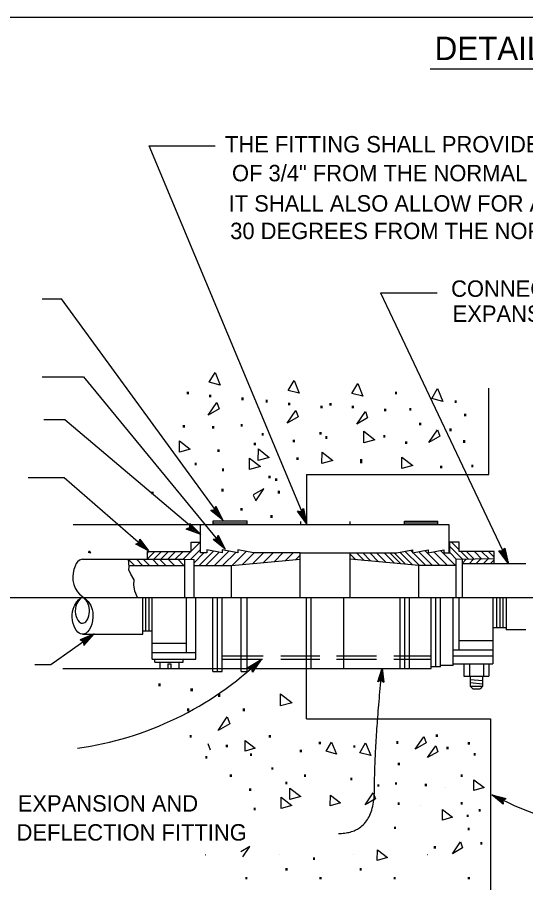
# Model space of a CAD drawing. Extents: x -894 to 866, y -476 to 714.
# Drawn here: x -174.3 to 42.7, y -256.6 to 112.5 of the extents above; entities that cross this region are included whole.
import ezdxf

# ---------------------------------------------------------------- set-up
doc = ezdxf.new("R2010")
doc.units = 0
for name, color, linetype in [('1 Control', 7, 'Continuous'), ('13 Ramp Align', 7, 'Continuous'), ('14 Ramp Anno', 7, 'Continuous'), ('18 Front Anno', 7, 'Continuous'), ('56 Stage 3 Anno', 7, 'Continuous'), ('57 Undefined', 7, 'Continuous'), ('60 Nongeo Data', 7, 'Continuous')]:
    doc.layers.add(name, color=color, linetype=linetype)

msp = doc.modelspace()

# ---------------------------------------------------------------- linework, layer by layer
at = {"layer": '1 Control'}
msp.add_line((-191.69, -134.95), (402.45, -134.95), dxfattribs=at)
at = {"layer": '13 Ramp Align'}
for p, q in [((-146.43, -118.65), (-102.75, -118.65)), ((42.74, -120.53), (15.7, -120.53)), ((-146.43, -150.59), (-120.71, -150.59)), ((42.74, -148.7), (34.33, -148.7))]:
    msp.add_line(p, q, dxfattribs=at)
msp.add_lwpolyline([(-146.43, -118.65), (-146.88, -118.69), (-147.77, -119.07), (-148.53, -119.74), (-149.1, -120.52), (-149.64, -121.57), (-150.12, -122.99), (-150.45, -124.63), (-150.57, -126.08), (-150.54, -127.72), (-150.21, -129.35), (-149.59, -130.94), (-148.63, -132.48), (-147.77, -133.48), (-146.49, -134.58), (-145.04, -135.64), (-144, -136.73), (-142.95, -138.39), (-142.31, -140.1), (-142.09, -141.25), (-142.04, -143.28), (-142.21, -144.93), (-142.54, -146.37), (-142.95, -147.51), (-143.57, -148.69), (-144.35, -149.63), (-144.97, -150.13), (-145.63, -150.45), (-146.45, -150.59), (-147.28, -150.44), (-147.94, -150.11), (-148.47, -149.69), (-149.14, -148.91), (-149.73, -147.92), (-150.06, -147.17), (-150.43, -146), (-150.7, -144.7), (-150.83, -143.38), (-150.84, -142.29), (-150.7, -140.96), (-150.45, -139.92), (-150.03, -138.77), (-149.8, -138.2), (-149.32, -137.46), (-148.89, -136.87), (-148.17, -136.02), (-147.49, -135.39), (-146.93, -134.95), (-146.46, -134.64)], dxfattribs=at)
at = {"layer": '14 Ramp Anno'}
for points in [[(-144, -115.59), (-142.84, -115.86), (-143.72, -115.14), (-143.66, -115.42)], [(-143.84, -115.57), (-143.05, -115.75), (-143.63, -115.27), (-143.6, -115.45)], [(-143.72, -115.56), (-143.2, -115.68), (-143.57, -115.37), (-143.55, -115.47)], [(-143.62, -115.55), (-143.34, -115.61), (-143.52, -115.46), (-143.51, -115.49)]]:
    msp.add_lwpolyline(points, close=True, dxfattribs=at)
at = {"layer": '18 Front Anno'}
for p, q in [((27, -82.54), (27, -45.65)), ((-50.84, -82.54), (27, -82.54)), ((-50.84, -82.54), (-50.84, -104.01)), ((-73.56, -91.25), (-72.49, -93.59)), ((-100.09, -115.2), (-96.21, -111.33)), ((15.8, -118.67), (10.38, -113.24)), ((14.37, -114.61), (11.13, -111.38)), ((-118.91, -116.15), (-118.14, -115.38)), ((-118.81, -118.55), (-115.64, -115.37)), ((-116, -118.65), (-112.7, -115.34)), ((-112.96, -118.55), (-109.79, -115.37)), ((-110.02, -118.65), (-106.71, -115.34)), ((-106.88, -118.65), (-103.55, -115.32)), ((-103.39, -118.51), (-100.2, -115.32)), ((-100.25, -118.68), (-96.09, -114.53)), ((-98.76, -120.14), (-94.6, -115.97)), ((-96.7, -121.31), (-90.61, -115.22)), ((-93.73, -121.24), (-88.12, -115.64)), ((-90.18, -121.31), (-84.01, -115.13)), ((-86.51, -121.24), (-81.06, -115.79)), ((-82.4, -121.15), (-76.61, -115.35)), ((-78.13, -120.89), (-73.23, -115.98)), ((-73.72, -120.48), (-69.22, -115.98)), ((-69.2, -120.07), (-65.11, -115.98)), ((-64.57, -119.65), (-60.91, -115.98)), ((-59.76, -119.14), (-56.6, -115.98)), ((-55.42, -118.82), (-53.54, -116.94)), ((-29.77, -118.88), (-32.21, -116.43)), ((-26.2, -119.22), (-29.43, -115.98)), ((-23.51, -119.32), (-26.84, -115.98)), ((-20.12, -119.71), (-23.85, -115.98)), ((-16.87, -120.04), (-20.85, -116.06)), ((-13.25, -120.37), (-17.57, -116.05)), ((-10.55, -120.61), (-15.12, -116.04)), ((-8.55, -120.8), (-13.37, -115.98)), ((-5.61, -121.09), (-10.9, -115.8)), ((-2.65, -121.3), (-8.67, -115.28)), ((-5.58, -115.63), (-6.39, -114.81)), ((0.1, -121.31), (-5.28, -115.92)), ((2.92, -121.25), (-2.89, -115.44)), ((6.1, -121.32), (-0.28, -114.94)), ((9.31, -121.29), (3.54, -115.51)), ((12.71, -121.31), (6.32, -114.92)), ((13.22, -118.7), (10.44, -115.92)), ((18.37, -118.6), (15.08, -115.32)), ((20.74, -118.59), (17.47, -115.32)), ((24.04, -118.54), (20.82, -115.32)), ((27.1, -118.5), (23.92, -115.32)), ((29.25, -117.76), (26.81, -115.32)), ((-124.36, -121.24), (-126.86, -118.76)), ((-120.8, -121.28), (-123.43, -118.65)), ((-117.84, -121.31), (-120.5, -118.65)), ((-113.96, -121.31), (-116.63, -118.65)), ((-110.87, -121.31), (-113.53, -118.65)), ((-107.2, -121.34), (-109.9, -118.65)), ((-103.15, -121.31), (-105.82, -118.65)), ((15.7, -120.31), (17.36, -118.65)), ((18.58, -120.53), (20.51, -118.6)), ((21.46, -120.53), (23.43, -118.56)), ((24.62, -120.53), (26.65, -118.51)), ((27.56, -120.53), (29.25, -118.85)), ((-50.84, -186.69), (-50.84, -165.23)), ((-50.84, -186.69), (27.75, -186.69)), ((27.75, -186.69), (27.75, -281.37))]:
    msp.add_line(p, q, dxfattribs=at)
for points in [[(-92.32, -43.15), (-89.85, -38.96), (-87.64, -44.39)], [(-58.64, -46.61), (-56.17, -42.42), (-53.96, -47.84)], [(-31.44, -47.91), (-28.97, -43.72), (-26.75, -49.14)], [(2.67, -50.07), (5.14, -45.88), (7.36, -51.3)], [(-92.81, -57.16), (-89.12, -51.73), (-88.13, -54.45)], [(-59.13, -60.61), (-55.44, -55.19), (-54.45, -57.9)], [(-29.41, -61.07), (-25.72, -55.65), (-24.73, -58.36)], [(-26.4, -68.93), (-26.36, -64.07), (-21.72, -67.66)], [(1.34, -68.83), (5.03, -63.4), (6.02, -66.11)], [(-105.11, -73.03), (-105.07, -68.16), (-100.44, -71.75)], [(-71.43, -76.48), (-71.39, -71.62), (-66.76, -75.21)], [(-44.23, -77.78), (-44.19, -72.92), (-39.55, -76.5)], [(-75.19, -80.41), (-75.15, -75.55), (-70.52, -79.14)], [(-10.12, -79.94), (-10.08, -75.08), (-5.44, -78.66)], [(-61.99, -181.2), (-61.95, -176.01), (-57, -179.84)], [(-88.61, -191.7), (-84.66, -185.9), (-83.6, -188.8)], [(-77.08, -200.44), (-77.04, -195.89), (-72.7, -199.25)], [(-42.45, -200.57), (-40.14, -196.64), (-38.06, -201.72)], [(-28.1, -201.18), (-25.64, -196.98), (-23.42, -202.41)], [(0.84, -203.27), (4.31, -198.19), (5.23, -200.73)], [(20.62, -217.21), (20.65, -212.66), (24.99, -216.02)], [(-57.95, -221.09), (-57.91, -216.23), (-53.27, -219.81)], [(-61.71, -225.02), (-61.67, -220.15), (-57.03, -223.74)], [(-40.68, -223.78), (-40.65, -219.22), (-36.31, -222.58)], [(-25.77, -223.32), (-22.31, -218.24), (-21.39, -220.78)], [(7.15, -229.88), (7.18, -225.33), (11.52, -228.69)], [(11.43, -244.31), (14.89, -239.23), (15.82, -241.77)], [(-20.62, -247.1), (-20.58, -242.54), (-16.24, -245.9)]]:
    msp.add_lwpolyline(points, close=True, dxfattribs=at)
for points in [[(-69.06, -88.59), (-73.56, -91.2)], [(-72.45, -93.67), (-69, -88.61)], [(-4.45, -199.68), (-0.8, -194.32)], [(-0.77, -194.26), (0.21, -196.97)], [(-92.97, -197.19), (-91.99, -199.9)], [(0.25, -196.96), (-4.45, -199.68)], [(8.52, -215.82), (8.52, -215.82)], [(-2.33, -223.51), (-2.33, -223.51)], [(-74.97, -241.2), (-78.92, -243.49)], [(-78.07, -245.59), (-75.04, -241.14)], [(-94.03, -244.73), (-94.02, -244.74), (-94.08, -244.73)], [(-62.38, -244.73), (-62.37, -244.74), (-62.43, -244.73)], [(-30.73, -244.73), (-30.72, -244.74), (-30.77, -244.73)], [(0.93, -244.73), (0.93, -244.74), (0.88, -244.73)]]:
    msp.add_lwpolyline(points, dxfattribs=at)
at = {"layer": '56 Stage 3 Anno'}
for p, q in [((-117.96, 57.65), (-89.79, 57.65)), ((-50.84, -102.97), (-117.96, 57.65)), ((-19.21, -5.01), (4.96, -5.01)), ((-19.21, -5.01), (35.22, -119.94)), ((-163.7, -7.53), (-155.37, -7.53)), ((-87.14, -101.19), (-155.37, -7.53)), ((-163.7, -40.79), (-146.03, -40.79)), ((-146.03, -40.79), (-85.52, -114.29)), ((-162.98, -59.04), (-154.06, -59.04)), ((-154.06, -59.04), (-96.01, -108.1)), ((-169.65, -83.72), (-154.28, -83.72)), ((-154.28, -83.72), (-118.33, -115.1)), ((-91.73, -97.82), (-91.73, -97.82)), ((-89.51, -96.03), (-89.51, -96.03)), ((-54.73, -98.2), (-54.73, -98.2)), ((-52.13, -97.02), (-52.13, -97.02)), ((-86.6, -101.92), (-86.6, -101.92)), ((-102.18, -105.87), (-102.18, -105.87)), ((-100.65, -103.46), (-100.65, -103.46)), ((-50.79, -103.45), (-50.79, -103.45)), ((-121.97, -110.15), (-121.97, -110.15)), ((-96.01, -108.1), (-96.01, -108.1)), ((-90.69, -110.25), (-90.69, -110.25)), ((-90.69, -110.25), (-90.69, -110.25)), ((-88.49, -108.44), (-88.49, -108.44)), ((-88.49, -108.44), (-88.49, -108.44)), ((-123.73, -112.16), (-123.73, -112.16)), ((-85.52, -114.29), (-85.52, -114.29)), ((-85.52, -114.29), (-85.52, -114.29)), ((33.79, -113.85), (33.79, -113.85)), ((-118.33, -115.1), (-118.33, -115.1)), ((31.22, -115.08), (31.22, -115.08)), ((35.27, -120.25), (35.27, -120.25)), ((-159.94, -163.57), (-141.46, -150.5)), ((-141.46, -150.5), (-141.46, -150.5)), ((-147.51, -153.04), (-147.51, -153.04)), ((-145.87, -155.37), (-145.87, -155.37)), ((-70.19, -161.38), (-70.19, -161.38)), ((-166.87, -163.57), (-159.94, -163.57)), ((-75.82, -164.76), (-75.82, -164.76)), ((-18.5, -165.03), (-18.5, -165.03)), ((-73.85, -166.83), (-73.85, -166.83)), ((-20.44, -170.86), (-20.44, -170.86)), ((-17.79, -171.14), (-17.79, -171.14)), ((28.35, -219.12), (28.35, -219.12)), ((34.29, -220.69), (34.29, -220.69)), ((33.07, -223.07), (33.07, -223.07))]:
    msp.add_line(p, q, dxfattribs=at)
for points in [[(-89.51, -96.03), (-86.6, -101.92), (-91.73, -97.82), (-91.29, -97.76), (-87.53, -100.76), (-89.66, -96.45), (-89.82, -96.86), (-88.45, -99.62), (-90.85, -97.7), (-90.41, -97.64), (-89.37, -98.47), (-89.97, -97.27), (-90.09, -97.6), (-91.73, -97.82), (-90.09, -97.6)], [(-52.13, -97.02), (-50.79, -103.45), (-54.73, -98.2), (-54.29, -98.25), (-51.41, -102.1), (-52.38, -97.38), (-52.63, -97.75), (-52.01, -100.76), (-53.85, -98.3), (-53.41, -98.35), (-52.61, -99.41), (-52.89, -98.11), (-53.08, -98.39), (-54.73, -98.2), (-53.08, -98.39)], [(-100.65, -103.46), (-96.01, -108.1), (-102.18, -105.87), (-101.79, -105.67), (-97.27, -107.31), (-100.66, -103.9), (-100.68, -104.34), (-98.5, -106.52), (-101.39, -105.48), (-100.99, -105.28), (-99.74, -105.73), (-100.69, -104.79), (-100.7, -105.13), (-102.18, -105.87), (-100.7, -105.13)], [(-121.97, -110.15), (-118.33, -115.1), (-123.73, -112.16), (-123.33, -112.03), (-119.38, -114.19), (-122.04, -110.55), (-122.12, -110.96), (-120.41, -113.28), (-122.94, -111.9), (-122.55, -111.78), (-121.45, -112.37), (-122.19, -111.37), (-122.25, -111.68), (-123.73, -112.16), (-122.25, -111.68)], [(-88.49, -108.44), (-85.52, -114.29), (-90.69, -110.25), (-90.25, -110.18), (-86.47, -113.15), (-88.64, -108.85), (-88.79, -109.27), (-87.39, -112.01), (-89.82, -110.12), (-89.38, -110.05), (-88.33, -110.87), (-88.93, -109.68), (-89.05, -110.01), (-90.69, -110.25), (-89.05, -110.01)], [(-88.49, -108.44), (-85.52, -114.29), (-90.69, -110.25), (-90.25, -110.18), (-86.47, -113.15), (-88.64, -108.85), (-88.79, -109.27), (-87.39, -112.01), (-89.82, -110.12), (-89.38, -110.05), (-88.33, -110.87), (-88.93, -109.68), (-89.05, -110.01), (-90.69, -110.25), (-89.05, -110.01)], [(33.79, -113.85), (35.27, -120.25), (31.22, -115.08), (31.66, -115.13), (34.63, -118.91), (33.55, -114.22), (33.31, -114.59), (34, -117.59), (32.1, -115.17), (32.54, -115.21), (33.36, -116.26), (33.06, -114.96), (32.87, -115.24), (31.22, -115.08), (32.87, -115.24)], [(-145.87, -155.37), (-141.46, -150.5), (-147.51, -153.04), (-147.11, -153.22), (-142.68, -151.35), (-145.9, -154.93), (-145.93, -154.49), (-143.87, -152.21), (-146.7, -153.4), (-146.3, -153.57), (-145.07, -153.06), (-145.97, -154.05), (-146, -153.71), (-147.51, -153.04), (-146, -153.71)], [(-75.82, -164.76), (-70.19, -161.38), (-73.85, -166.83), (-73.95, -166.4), (-71.26, -162.41), (-75.39, -164.88), (-74.97, -165), (-72.33, -163.42), (-74.05, -165.97), (-74.14, -165.54), (-73.4, -164.43), (-74.54, -165.12), (-74.21, -165.21), (-73.85, -166.83), (-74.21, -165.21)], [(-20.44, -170.86), (-18.5, -165.03), (-17.79, -171.14), (-18.12, -170.89), (-18.64, -166.42), (-20.07, -170.69), (-19.69, -170.51), (-18.78, -167.78), (-18.45, -170.64), (-18.78, -170.39), (-18.92, -169.15), (-19.32, -170.34), (-19.03, -170.2), (-17.79, -171.14), (-19.03, -170.2)], [(33.07, -223.07), (28.35, -219.12), (34.29, -220.69), (33.94, -220.91), (29.59, -219.76), (33.04, -222.65), (33.01, -222.24), (30.8, -220.39), (33.59, -221.13), (33.23, -221.35), (32.03, -221.03), (32.99, -221.83), (32.97, -221.51), (34.29, -220.69), (32.97, -221.51)]]:
    msp.add_lwpolyline(points, close=True, dxfattribs=at)
for centre, radius, start, end in [((-168.44, -58.09), 142.56, 278.0238, 313.5684), ((109.79, -59.76), 178.97, 242.932, 278.4384)]:
    msp.add_arc(centre, radius, start, end, dxfattribs=at)
msp.add_open_spline([(-37.18, -235.6), (-21.79, -235.6), (-21.79, -197.1), (-18.5, -165.03)], degree=2, dxfattribs=at)
at = {"layer": '57 Undefined'}
for p, q in [((-210.24, 112.5), (282.6, 112.5)), ((1.97, 90.51), (82.49, 90.51))]:
    msp.add_line(p, q, dxfattribs=at)
at = {"layer": '60 Nongeo Data'}
for p, q in [((-90.74, -103.07), (-76.42, -103.07)), ((-90.69, -103.93), (-90.69, -102.29)), ((-90.69, -102.29), (-76.18, -102.29)), ((-76.18, -104.04), (-76.18, -102.29)), ((-53.32, -104.01), (-53.32, -102.5)), ((-32.24, -104.01), (-32.24, -102.59)), ((-9.01, -103.91), (-9.01, -102.41)), ((-9.01, -102.41), (5.29, -102.41)), ((-9.01, -103.14), (5.29, -103.14)), ((5.29, -103.98), (5.29, -102.41)), ((10.11, -104.01), (-150.45, -104.01)), ((-96.09, -115.98), (-96.09, -103.98)), ((10.11, -115.98), (10.11, -104.01)), ((-100.09, -115.32), (-100.09, -111.33)), ((-100.09, -111.33), (-96.09, -111.33)), ((10.38, -115.98), (10.38, -111.33)), ((14.37, -111.33), (10.38, -111.33)), ((14.37, -115.32), (14.37, -111.33)), ((-118.91, -115.32), (-100.09, -115.32)), ((-118.91, -115.32), (-118.91, -118.65)), ((-93.43, -115.98), (-96.09, -115.98)), ((-86.77, -115.98), (-93.43, -114.65)), ((-93.43, -114.65), (-93.43, -115.98)), ((-80.12, -115.98), (-86.77, -114.65)), ((-86.77, -114.65), (-86.77, -115.98)), ((-73.47, -115.98), (-80.12, -114.65)), ((-80.12, -114.65), (-80.12, -115.98)), ((-53.5, -115.98), (-73.47, -115.98)), ((-53.5, -115.98), (-32.21, -115.98)), ((-53.5, -134.95), (-53.5, -115.98)), ((-32.21, -115.98), (-12.25, -115.98)), ((-32.21, -134.95), (-32.21, -115.98)), ((-12.25, -115.98), (-5.59, -114.65)), ((-5.59, -114.65), (-5.59, -115.98)), ((-5.59, -115.98), (1.06, -114.65)), ((1.06, -114.65), (1.06, -115.98)), ((1.06, -115.98), (7.72, -114.65)), ((7.72, -114.65), (7.72, -115.98)), ((7.72, -115.98), (10.38, -115.98)), ((29.25, -115.32), (14.37, -115.32)), ((29.25, -120.53), (29.25, -115.32)), ((-126.61, -121.31), (-102.75, -121.31)), ((-102.94, -118.65), (-98.76, -118.71)), ((-102.75, -134.95), (-102.75, -118.65)), ((-98.76, -134.95), (-98.76, -118.71)), ((-98.76, -121.31), (-82.79, -121.31)), ((-82.79, -121.31), (-53.5, -118.65)), ((-82.79, -134.95), (-82.79, -121.31)), ((-2.93, -121.31), (-32.21, -118.65)), ((13.04, -121.31), (-2.93, -121.31)), ((-2.93, -134.95), (-2.93, -121.31)), ((29.25, -118.47), (13.04, -118.71)), ((13.04, -134.95), (13.04, -118.65)), ((15.7, -134.95), (15.7, -118.65)), ((-120.71, -150.59), (-120.71, -134.95)), ((-119.39, -149.25), (-119.39, -134.95)), ((-118.05, -149.25), (-118.05, -134.95)), ((-116.72, -161.24), (-116.72, -134.95)), ((-102.08, -158.57), (-102.08, -134.95)), ((-98.09, -161.24), (-98.09, -134.95)), ((-90.77, -166.56), (-90.77, -134.95)), ((-88.77, -166.56), (-88.77, -134.95)), ((-86.77, -166.56), (-86.77, -134.95)), ((-78.79, -166.56), (-78.79, -134.95)), ((-76.13, -166.56), (-76.13, -134.95)), ((-50.84, -165.23), (-50.84, -134.95)), ((-48.85, -165.23), (-48.85, -134.95)), ((-34.87, -165.23), (-34.87, -134.95)), ((-10.91, -165.23), (-10.91, -134.95)), ((-8.92, -165.23), (-8.92, -134.95)), ((-6.93, -165.23), (-6.93, -134.95)), ((2.39, -165.23), (2.39, -134.95)), ((4.39, -164.56), (4.39, -134.95)), ((6.38, -164.56), (6.38, -134.95)), ((11.71, -163.9), (11.71, -134.95)), ((14.37, -157.24), (14.37, -134.95)), ((28.64, -134.95), (28.64, -163.23)), ((30.34, -134.95), (30.34, -147.93)), ((31.67, -134.95), (31.67, -147.93)), ((33, -134.95), (33, -147.93)), ((34.33, -134.95), (34.33, -148.7)), ((-116.72, -149.25), (-120.71, -149.25)), ((34.33, -147.93), (28.87, -147.93)), ((-102.08, -154.58), (-116.72, -154.58)), ((14.37, -153.25), (28.64, -153.25)), ((-98.09, -158.57), (-116.72, -158.57)), ((11.71, -157.24), (28.64, -157.24)), ((-116.72, -161.24), (-98.09, -161.24)), ((-115.61, -162.56), (-115.61, -161.24)), ((-103.56, -162.56), (-103.56, -161.24)), ((-86.8, -159.9), (-69.37, -159.9)), ((-86.63, -161.24), (-69.67, -161.24)), ((-61.73, -159.9), (-45.19, -159.9)), ((-61.73, -161.24), (-45.1, -161.24)), ((-38.05, -159.9), (-20.96, -159.9)), ((-38.05, -161.24), (-20.96, -161.24)), ((-13.52, -159.9), (2.39, -159.9)), ((-13.51, -161.24), (2.39, -161.24)), ((11.71, -159.9), (28.64, -159.9)), ((-154.85, -165.23), (-113.39, -165.23)), ((-115.61, -162.56), (-103.56, -162.56)), ((-113.39, -162.56), (-113.39, -165.23)), ((-113.39, -165.23), (-105.41, -165.23)), ((-110.07, -163.23), (-110.07, -165.23)), ((-110.07, -163.23), (-108.74, -163.23)), ((-108.74, -163.23), (-108.74, -165.23)), ((-105.41, -162.56), (-105.41, -165.23)), ((-105.41, -165.23), (2.39, -165.23)), ((6.38, -164.56), (2.39, -164.56)), ((11.71, -163.9), (6.38, -163.9)), ((11.71, -163.23), (28.64, -163.23)), ((16.37, -163.23), (16.37, -168.56)), ((18.7, -163.23), (18.7, -168.56)), ((24.69, -163.23), (24.69, -168.56)), ((27.01, -163.23), (27.01, -168.56)), ((-90.77, -166.56), (-86.77, -166.56)), ((-78.79, -166.56), (-76.13, -166.56)), ((16.37, -168.56), (27.01, -168.56)), ((16.37, -168.56), (27.01, -168.56)), ((19.03, -168.56), (19.03, -172.76)), ((24.35, -168.56), (24.35, -172.76)), ((19.03, -169.89), (24.35, -170.42)), ((19.03, -171.23), (24.35, -171.76)), ((19.03, -172.76), (20.14, -173.88)), ((19.03, -172.76), (24.35, -172.76)), ((24.35, -172.76), (23.23, -173.88)), ((20.14, -173.88), (23.23, -173.88))]:
    msp.add_line(p, q, dxfattribs=at)
for points in [[(-123.05, -134.95), (-124.11, -132.31), (-124.58, -129.53), (-124.42, -127.36), (-125.81, -125.04), (-126.74, -123.19), (-126.59, -121.95), (-126.89, -118.65)], [(-146.62, -134.96), (-147.47, -135.59), (-148.18, -136.34), (-148.91, -137.49), (-149.35, -138.67), (-149.51, -139.47), (-149.55, -140.88), (-149.43, -142.02), (-149.19, -143.02), (-148.91, -143.8), (-148.48, -144.62), (-147.95, -145.28), (-147.52, -145.62), (-147.06, -145.84), (-146.49, -145.93), (-145.92, -145.83), (-145.46, -145.6), (-145.09, -145.31), (-144.63, -144.77), (-144.22, -144.09), (-144, -143.57), (-143.74, -142.75), (-143.55, -141.86), (-143.46, -140.94), (-143.45, -140.19), (-143.55, -139.27), (-143.72, -138.54), (-144.02, -137.75), (-144.17, -137.36), (-144.51, -136.85), (-144.8, -136.43), (-145.3, -135.85), (-145.77, -135.41), (-146.16, -135.11), (-146.48, -134.89)]]:
    msp.add_lwpolyline(points, dxfattribs=at)

# ---------------------------------------------------------------- texts
at = {"layer": '18 Front Anno'}
for height, p in [(7.48, (-102.91, -48.36)), (7.48, (-14.01, -48.37)), (7.48, (-93.35, -49.57)), (7.48, (-79.53, -50.8)), (7.48, (-69.23, -51.81)), (7.48, (11.45, -52.01)), (7.48, (-59.67, -53.02)), (7.48, (-45.85, -54.26)), (7.48, (-42.03, -53.11)), (7.48, (-32.46, -54.32)), (7.48, (-18.65, -55.55)), (7.48, (-7.92, -55.27)), (7.48, (15.46, -57.71)), (7.48, (-104.64, -62.55)), (7.48, (-92.05, -62.92)), (7.48, (-79.89, -62.09)), (7.48, (-3.67, -61.51)), (7.48, (-70.96, -66)), (7.48, (-46.21, -65.54)), (7.48, (-43.76, -67.3)), (7.48, (-19.01, -66.84)), (7.48, (9.21, -64.03)), (7.48, (-74.32, -70.02)), (7.48, (-57.65, -68.79)), (7.48, (-9.64, -69.46)), (7.48, (15.1, -69)), (7.48, (-89.77, -72.92)), (7.48, (-99.54, -78.64)), (7.48, (-56.09, -76.37)), (7.48, (-28.89, -77.08)), (7.48, (-28.89, -77.67)), (7.48, (-87.86, -81.1)), (7.48, (5.23, -79.83)), (7.48, (18.56, -79.47)), (7.48, (-68, -84.17)), (7.48, (-65.2, -85.29)), (7.48, (-117.99, -90.94)), (7.98, (-88.14, -89.85)), (7.48, (-64.08, -90.61)), (7.48, (-80.02, -97.88)), (7.98, (-67.27, -101.02)), (7.98, (-115.03, -172.78)), (7.98, (-101.34, -174.99)), (7.98, (-89.58, -177.38)), (7.98, (-102.82, -183.5)), (7.98, (-79.1, -183.5)), (7.48, (-101.69, -194.81)), (7.48, (-67.88, -194.81)), (7.48, (3.46, -194.49)), (7.48, (-86.2, -198.88)), (7.48, (-46.49, -197.65)), (7, (-31.75, -199.05)), (7.48, (-13.43, -197.38)), (7, (8.07, -199.71)), (7.48, (17.08, -197.69)), (7, (-94.85, -203.7)), (7.48, (-75.94, -202.55)), (7, (-54.54, -200.99)), (7, (19.64, -202.43)), (7, (-12.74, -206.48)), (7, (-66.7, -208.45)), (7, (-84.44, -211.53)), (7.48, (-60.84, -214.63)), (7, (-52.79, -211.53)), (7, (-32.95, -212.9)), (7, (-13.96, -214.85)), (7, (14.12, -211.53)), (7.48, (-76.28, -217.52)), (7, (-21.5, -215.68)), (7, (-1.21, -215.46)), (7.48, (-74.37, -225.7)), (7, (-12.76, -223.42)), (7, (14.1, -223.29)), (7, (16.65, -228.64)), (7, (21.82, -226.32)), (7, (-14.38, -233.76)), (7, (17.07, -234.2)), (7, (22.5, -240.4)), (7, (2.65, -242.09)), (7, (-48.91, -246.88)), (7, (-60.66, -251.41)), (7, (-29.01, -251.41)), (7, (-77.81, -255.21)), (7, (-46.16, -255.21)), (7, (-14.5, -255.21)), (7, (17.15, -255.21))]:
    msp.add_text('.', height=height, dxfattribs=at).set_placement(p)
at = {"layer": '57 Undefined'}
for s, height, p in [('DETAIL U', 10, (3.87, 94.25)), ('THE FITTING SHALL PROVIDE FOR A MOVEMENT', 7, (-85.64, 54.86)), ('OF 3/4" FROM THE NORMAL IN ALL DIRECTIONS', 7, (-82.65, 42.56)), ('IT SHALL ALSO ALLOW FOR A DEFLECTION OF', 7, (-84.08, 29.62)), ('30 DEGREES FROM THE NORMAL IN ANY DIRECTION', 7, (-83.41, 17.9)), ('CONNECTING ', 7, (10.89, -6.72)), ('EXPANSION NIPPLE', 7, (11.55, -17.4)), ('EXPANSION AND', 7, (-174.1, -226.28)), ('DEFLECTION FITTING', 7, (-174.62, -238.64))]:
    msp.add_text(s, height=height, dxfattribs=at).set_placement(p)

doc.saveas('drawing.dxf')
